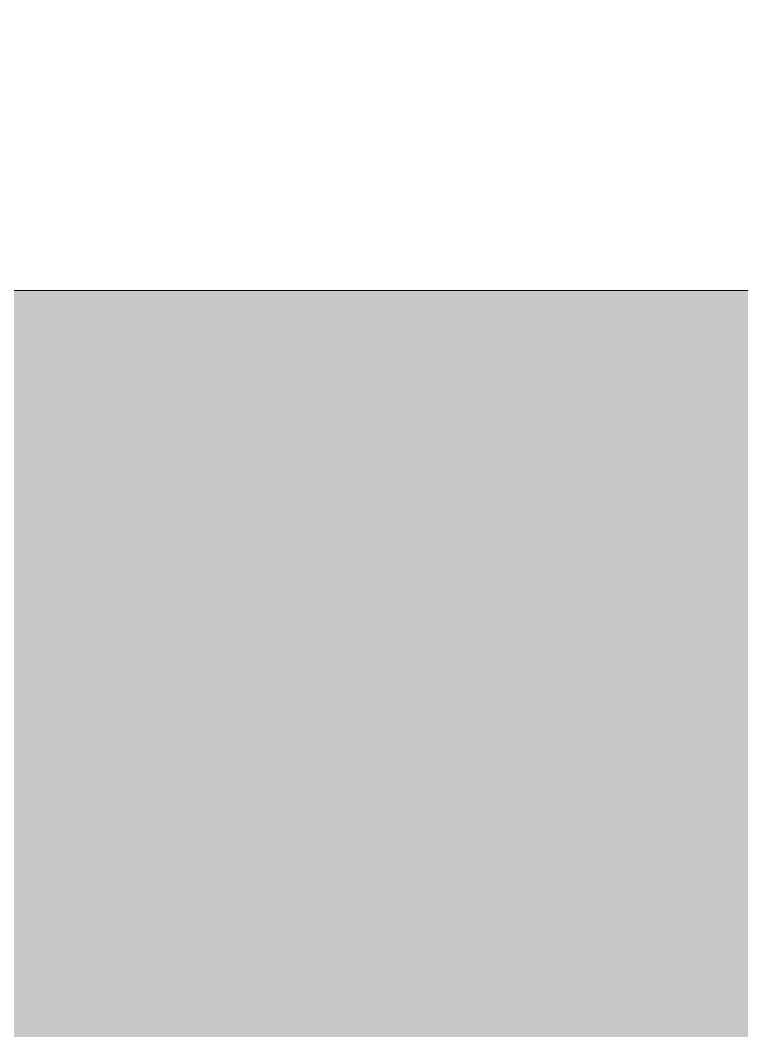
# Model space of a CAD drawing. Header units: millimetres. Extents: x -13069 to 207500, y -71366 to 56785.
# Drawn here: x 41930.1252 to 41930.3164, y 9077.5964 to 9077.8642 of the extents above; entities that cross this region are included whole.
import ezdxf

# ---------------------------------------------------------------- set-up
doc = ezdxf.new("R2010")
doc.units = ezdxf.units.MM
for name, color, linetype, lineweight in [('Потолки штриховка', 7, 'Continuous', 9), ('Стены внутренние', 7, 'Continuous', 18), ('Стены отделка', 7, 'Continuous', 30)]:
    doc.layers.add(name, color=color, linetype=linetype, lineweight=lineweight)

msp = doc.modelspace()

# ---------------------------------------------------------------- hatches: boundary and pattern name
at = {"layer": 'Потолки штриховка', "lineweight": 18, "true_color": 0x787878}
h = msp.add_hatch(dxfattribs=at)
h.set_pattern_fill('FP_89', color=8, style=0, pattern_type=2)
h.set_pattern_definition([(45, (0, 0), (-53.03301, 53.03301), [])])
h.paths.add_polyline_path([(45419.20145, 8604.01094), (45558.91165, 8604.01094), (45558.44797, 12207.67144), (45418.91165, 12207.67144), (45418.91165, 8604.01094)])
h.paths.add_polyline_path([(41954.93394, 8604.01094), (42069.93394, 8604.01094), (42069.49345, 12198.65647), (41929.93394, 12198.65647), (41929.93394, 9077.79258), (41954.93394, 9077.79258), (41954.93394, 8605.50582)])
at = {"layer": 'Стены внутренние'}
msp.add_hatch(color=256, dxfattribs=at).paths.add_polyline_path([(40066.13049, 9037.79258), (41941.81099, 9037.79258), (41941.81099, 9077.79258), (40066.13049, 9077.79258)])

# ---------------------------------------------------------------- linework, layer by layer
at = {"layer": 'Стены отделка', "lineweight": 9}
msp.add_line((40066.13049, 9077.79258), (41941.81099, 9077.79258), dxfattribs=at)

doc.saveas('drawing.dxf')
